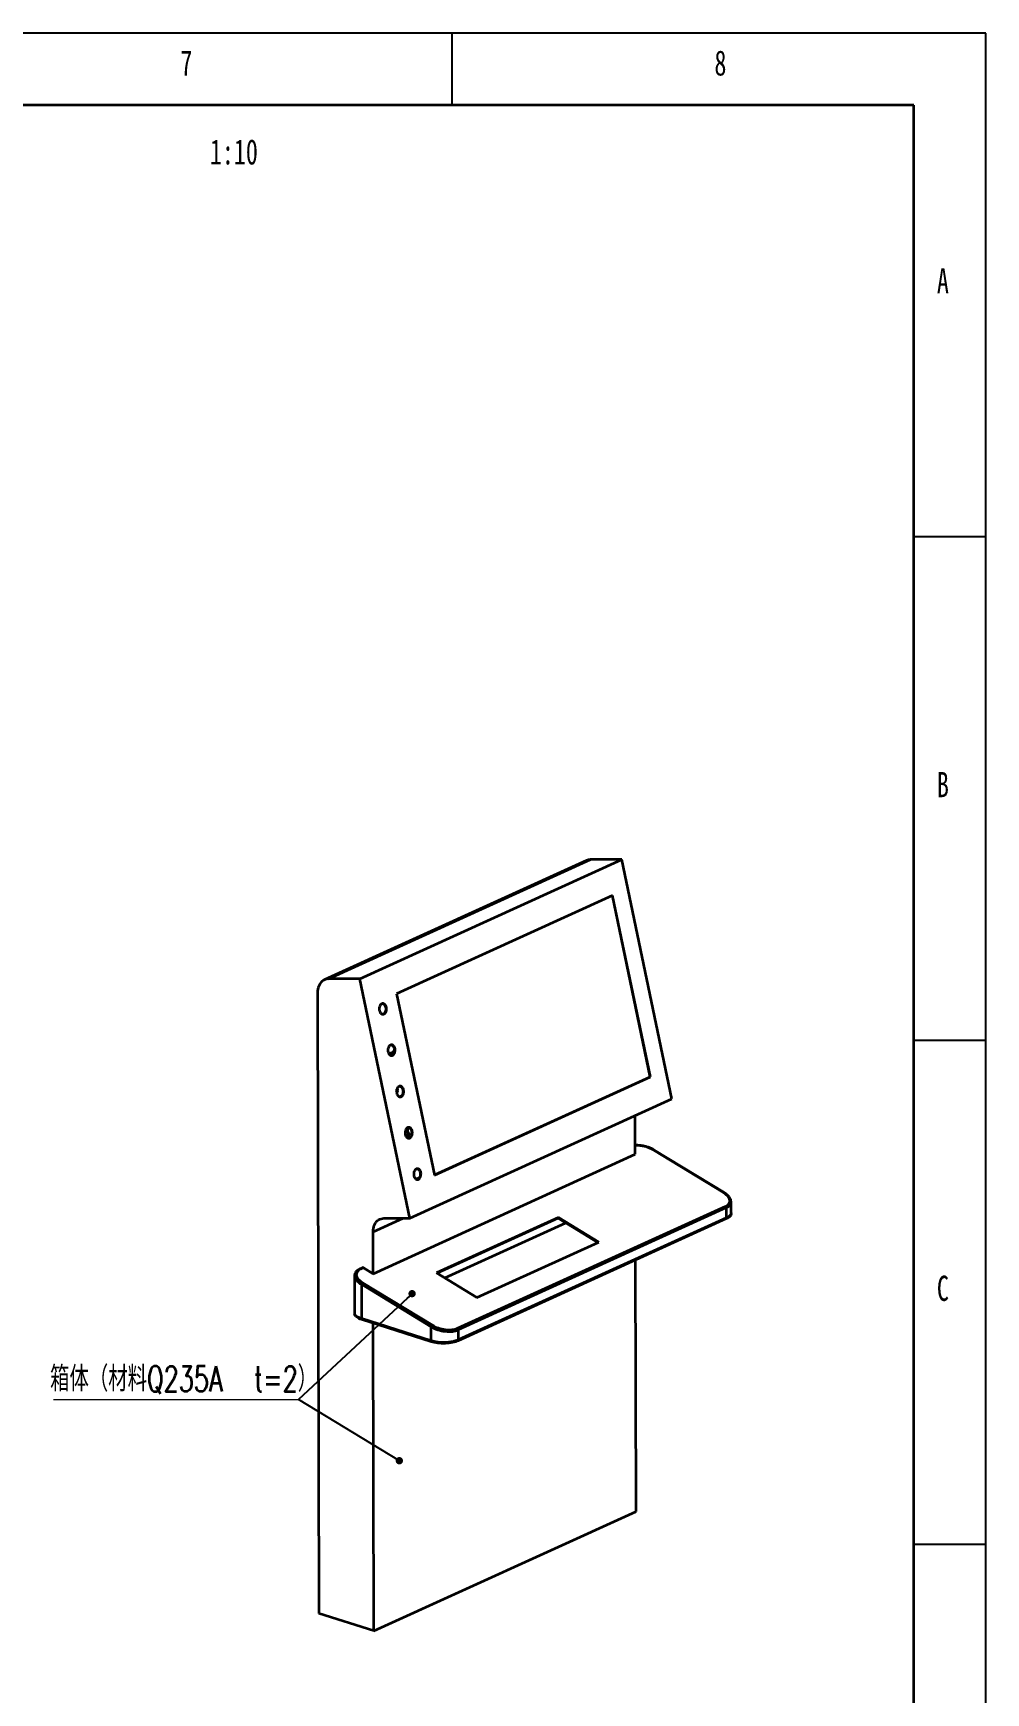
# Model space of a CAD drawing. Header units: millimetres. Extents: x 0 to 594, y 0 to 420.
# Drawn here: x 461.6 to 594, y 189.4 to 420 of the extents above; entities that cross this region are included whole.
import ezdxf

# ---------------------------------------------------------------- set-up
doc = ezdxf.new("R2010")
doc.units = ezdxf.units.MM
doc.layers.add('图框线', color=5, linetype='Continuous', lineweight=35)
doc.layers.add('细线', color=5, linetype='Continuous')
doc.styles.add('SLDTEXTSTYLE3', font='TXT', dxfattribs={"width": 0.7, "bigfont": 'bigfont'})
doc.styles.add('SLDTEXTSTYLE4', font='TXT', dxfattribs={"width": 0.7})
doc.dimstyles.new('SLDDIMSTYLE1', dxfattribs={"dimtxt": 0.18, "dimasz": 1.016, "dimexe": 0, "dimexo": 0.0625, "dimgap": 0, "dimtad": 0, "dimtih": 1, "dimtoh": 1, "dimdec": 0, "dimrnd": 1e-09, "dimzin": 0, "dimdsep": 46, "dimtxsty": 'Standard', "dimblk1": 'DOT', "dimblk2": 'DOT', "dimsah": 1, "dimcen": 0.09, "dimadec": 0, "dimazin": 0, "dimtfac": 1.016, "dimtdec": 0, "dimtofl": 0, "dimtmove": 0, "dimatfit": 3, "dimldrblk": 'DOT', "dimfxl": 0, "dimfrac": 2, "dimtolj": 1, "dimtzin": 0, "dimarcsym": 0})

# ---------------------------------------------------------------- blocks, each defined once
blk = doc.blocks.new('SW_NOTE_0_5')
at = {"color": 0, "linetype": 'Continuous', "lineweight": 0}
blk.add_line((-34.05, 0), (0, 0), dxfattribs=at)
blk.add_line((-34.05, 0), (0, 0), dxfattribs=at)
at = {"color": 0, "linetype": 'Continuous', "lineweight": 0, "insert": (-34.52, 4.6), "char_height": 3.5, "attachment_point": 1, "style": 'SLDTEXTSTYLE3'}
blk.add_mtext('箱体（材料Q235A  t=2）', dxfattribs=at)
blk = doc.blocks.new('_Dot')
at = {"color": 0, "linetype": 'ByBlock', "lineweight": -2}
blk.add_line((-0.5, 0), (-1, 0), dxfattribs=at)
at = {"color": 0, "linetype": 'ByBlock', "const_width": 0.5}
blk.add_lwpolyline([(-0.25, 0, 1), (0.25, 0, 1)], format="xyb", close=True, dxfattribs=at)

msp = doc.modelspace()

# ---------------------------------------------------------------- linework, layer by layer
at = {"color": 7, "linetype": 'Continuous', "lineweight": 18}
for q in [(391.988643, 410), (584, 315.037722)]:
    msp.add_line((584, 410), q, dxfattribs=at)
at = {"color": 7, "linetype": 'Continuous', "lineweight": 35}
for p, q in [((538.478377, 305.03246), (502.024303, 288.44414)), ((502.595604, 288.566783), (539.049678, 305.155103)), ((506.946763, 288.589605), (543.400837, 305.177925)), ((543.400837, 305.177925), (539.049678, 305.155103)), ((550.356023, 271.916318), (543.400837, 305.177925)), ((542.10148, 300.161117), (512.080478, 286.500148)), ((547.34203, 274.98143), (542.078962, 300.15087)), ((547.366665, 274.981559), (542.10148, 300.161117)), ((506.946763, 288.589605), (502.595604, 288.566783)), ((513.901949, 255.327998), (506.946763, 288.589605)), ((501.087171, 286.666914), (501.260076, 200.412912)), ((512.080478, 286.500148), (517.345663, 261.32059)), ((511.59215, 278.392972), (511.163278, 278.197815)), ((511.703389, 278.536136), (511.773238, 278.742839)), ((517.343547, 261.330708), (547.34203, 274.98143)), ((517.345663, 261.32059), (547.366665, 274.981559)), ((547.34203, 274.98143), (547.366665, 274.981559)), ((512.124077, 273.213076), (512.108047, 273.245524)), ((512.226158, 273.180578), (512.124077, 273.213076)), ((512.144786, 273.345297), (512.226158, 273.180578)), ((513.901949, 255.327998), (550.356023, 271.916318)), ((513.605865, 267.90863), (513.508926, 267.621763)), ((513.611007, 267.589265), (513.508926, 267.621763)), ((513.611007, 267.589265), (513.729946, 267.941236)), ((545.270705, 264.201622), (545.259889, 269.597337)), ((513.314741, 267.022573), (513.530246, 266.586329)), ((513.611377, 267.404344), (513.509296, 267.436842)), ((513.724802, 267.000598), (513.509296, 267.436842)), ((513.611377, 267.404344), (513.826883, 266.9681)), ((513.826883, 266.9681), (513.724802, 267.000598)), ((508.816631, 247.613302), (545.270705, 264.201622)), ((557.536289, 258.879355), (547.832962, 264.786146)), ((557.604805, 258.881816), (547.901479, 264.788607)), ((514.767164, 260.773459), (515.271474, 261.002944)), ((514.767164, 260.773459), (515.271474, 261.002944)), ((520.527243, 240.028372), (557.83906, 257.007005)), ((557.956703, 256.789883), (520.644886, 239.811249)), ((557.9595, 255.394556), (557.956703, 256.789883)), ((558.584545, 256.049862), (558.58149, 257.574153)), ((558.584792, 255.92658), (558.584545, 256.049862)), ((508.805013, 253.409307), (513.011213, 255.323326)), ((510.313445, 255.309176), (513.901949, 255.327998)), ((534.570619, 255.431562), (517.630196, 247.722872)), ((534.546967, 255.319312), (517.725598, 247.664797)), ((518.763979, 247.032694), (535.585348, 254.687209)), ((557.9595, 255.394556), (520.647683, 238.415923)), ((557.9595, 255.394556), (520.647683, 238.415923)), ((557.959747, 255.271275), (520.64793, 238.292642)), ((534.546967, 255.319312), (534.570619, 255.431562)), ((540.062195, 251.961979), (534.546967, 255.319312)), ((540.181249, 252.016154), (534.570619, 255.431562)), ((557.959747, 255.271275), (557.9595, 255.394556)), ((508.816631, 247.613302), (508.805013, 253.409307)), ((523.240827, 244.307464), (540.181249, 252.016154)), ((545.370209, 214.563883), (545.300155, 249.510565)), ((506.231339, 247.331804), (506.241731, 242.147845)), ((507.355282, 248.444522), (506.926411, 248.249365)), ((507.473597, 248.430859), (507.044725, 248.235702)), ((508.816631, 247.613302), (507.473597, 248.430859)), ((517.630196, 247.722872), (523.240827, 244.307464)), ((516.886684, 240.229639), (507.183357, 246.13643)), ((507.183357, 246.13643), (507.192906, 241.372564)), ((507.347496, 246.363353), (517.050823, 240.456562)), ((506.241731, 242.147845), (506.241978, 242.024564)), ((516.890581, 238.285256), (507.192906, 241.372564)), ((507.193153, 241.249282), (507.192906, 241.372564)), ((507.192906, 241.372564), (516.890581, 238.285256)), ((516.890828, 238.161974), (507.193153, 241.249282)), ((508.916135, 197.975563), (508.830433, 240.728045)), ((516.890581, 238.285256), (516.886684, 240.229639)), ((516.890828, 238.161974), (516.890581, 238.285256)), ((520.644886, 239.811249), (520.647683, 238.415923)), ((520.64793, 238.292642), (520.647683, 238.415923)), ((508.916135, 197.975563), (545.370209, 214.563883)), ((508.916135, 197.975563), (501.260076, 200.412912))]:
    msp.add_line(p, q, dxfattribs=at)
at = {"color": 7, "linetype": 'Continuous', "lineweight": 35, "flags": 128}
for points in [[(502.595604, 288.566783), (502.400199, 288.552829), (502.212174, 288.513185), (502.033436, 288.448254), (501.865793, 288.358693), (501.710945, 288.245409), (501.570461, 288.10955), (501.445762, 287.952493), (501.338114, 287.775828), (501.248605, 287.581345), (501.178143, 287.371014), (501.127442, 287.146966), (501.097015, 286.911471), (501.087171, 286.666914)], [(510.019431, 285.125953), (509.935691, 285.075226), (509.859462, 285.00308), (509.793194, 284.911834), (509.739017, 284.80442), (509.698673, 284.684291), (509.673458, 284.555308), (509.664183, 284.421617), (509.671146, 284.287514), (509.694122, 284.157309), (509.732374, 284.035189), (509.784672, 283.925077), (509.849335, 283.830513), (509.924285, 283.754535), (510.007112, 283.699587), (510.095156, 283.667434), (510.185585, 283.65911), (510.275494, 283.674881), (510.361992, 283.714242), (510.4423, 283.775927), (510.513836, 283.857954), (510.574302, 283.957685), (510.621753, 284.071916), (510.654665, 284.196976), (510.67198, 284.328844), (510.673141, 284.463282), (510.658111, 284.59597), (510.627373, 284.722642), (510.581915, 284.839228), (510.523199, 284.94198), (510.45311, 285.027595), (510.373902, 285.093322), (510.288122, 285.137049), (510.198524, 285.15737), (510.107991, 285.153631), (510.019431, 285.125953)], [(510.116204, 285.154971), (510.145083, 285.149677), (510.233127, 285.117524), (510.315954, 285.062576), (510.390904, 284.986599), (510.455567, 284.892034), (510.507865, 284.781922), (510.546117, 284.659802), (510.569093, 284.529598), (510.576056, 284.395495), (510.566781, 284.261803), (510.541566, 284.13282), (510.501222, 284.012691), (510.447045, 283.905278), (510.380777, 283.814031), (510.304548, 283.741885), (510.220808, 283.691158)], [(510.220808, 283.691158), (510.132248, 283.66348), (510.124034, 283.662141)], [(511.219093, 279.388839), (511.135353, 279.338112), (511.059124, 279.265966), (510.992856, 279.174719), (510.93868, 279.067305), (510.898335, 278.947177), (510.873121, 278.818194), (510.863845, 278.684502), (510.870808, 278.550399), (510.893784, 278.420195), (510.932036, 278.298074), (510.984334, 278.187962), (511.048997, 278.093398), (511.123947, 278.017421), (511.206775, 277.962473), (511.294818, 277.93032), (511.385247, 277.921995), (511.475156, 277.937767), (511.561654, 277.977128), (511.641962, 278.038813), (511.713499, 278.120839), (511.773964, 278.220571), (511.821416, 278.334802), (511.854327, 278.459861), (511.871642, 278.591729), (511.872803, 278.726168), (511.857773, 278.858856), (511.827035, 278.985528), (511.781578, 279.102114), (511.722861, 279.204865), (511.652772, 279.290481), (511.573565, 279.356208), (511.487784, 279.399935), (511.398187, 279.420255), (511.307653, 279.416517), (511.219093, 279.388839)], [(511.315867, 279.417856), (511.344746, 279.412563), (511.432789, 279.38041), (511.515617, 279.325462), (511.590566, 279.249484), (511.655229, 279.15492), (511.707527, 279.044808), (511.745779, 278.922687), (511.768756, 278.792483), (511.775718, 278.65838), (511.766443, 278.524689), (511.741228, 278.395706), (511.700884, 278.275577), (511.646707, 278.168163), (511.58044, 278.076917), (511.504211, 278.004771), (511.42047, 277.954043)], [(511.42047, 277.954043), (511.33191, 277.926366), (511.323697, 277.925026)], [(512.418755, 273.651725), (512.335015, 273.600997), (512.258786, 273.528851), (512.192518, 273.437605), (512.138342, 273.330191), (512.097998, 273.210062), (512.072783, 273.081079), (512.063508, 272.947388), (512.07047, 272.813285), (512.093446, 272.683081), (512.131698, 272.56096), (512.183996, 272.450848), (512.248659, 272.356284), (512.323609, 272.280306), (512.406437, 272.225358), (512.49448, 272.193205), (512.584909, 272.184881), (512.674818, 272.200652), (512.761317, 272.240013), (512.841624, 272.301698), (512.913161, 272.383725), (512.973626, 272.483456), (513.021078, 272.597688), (513.05399, 272.722747), (513.071304, 272.854615), (513.072466, 272.989053), (513.057436, 273.121741), (513.026698, 273.248413), (512.98124, 273.364999), (512.922523, 273.467751), (512.852434, 273.553366), (512.773227, 273.619094), (512.687446, 273.66282), (512.597849, 273.683141), (512.507316, 273.679402), (512.418755, 273.651725)], [(512.515529, 273.680742), (512.544408, 273.675448), (512.632451, 273.643295), (512.715279, 273.588347), (512.790229, 273.51237), (512.854892, 273.417806), (512.90719, 273.307694), (512.945441, 273.185573), (512.968418, 273.055369), (512.97538, 272.921266), (512.966105, 272.787574), (512.94089, 272.658591), (512.900546, 272.538463), (512.84637, 272.431049), (512.780102, 272.339802), (512.703873, 272.267656), (512.620132, 272.216929)], [(512.620132, 272.216929), (512.531572, 272.189251), (512.523359, 272.187912)], [(513.618418, 267.91461), (513.534677, 267.863883), (513.458448, 267.791737), (513.392181, 267.70049), (513.338004, 267.593077), (513.29766, 267.472948), (513.272445, 267.343965), (513.26317, 267.210273), (513.270132, 267.07617), (513.293109, 266.945966), (513.331361, 266.823846), (513.383658, 266.713734), (513.448322, 266.619169), (513.523271, 266.543192), (513.606099, 266.488244), (513.694142, 266.456091), (513.784572, 266.447766), (513.87448, 266.463538), (513.960979, 266.502899), (514.041287, 266.564584), (514.112823, 266.64661), (514.173289, 266.746342), (514.22074, 266.860573), (514.253652, 266.985633), (514.270967, 267.117501), (514.272128, 267.251939), (514.257098, 267.384627), (514.22636, 267.511299), (514.180902, 267.627885), (514.122185, 267.730637), (514.052097, 267.816252), (513.972889, 267.881979), (513.887108, 267.925706), (513.797511, 267.946026), (513.706978, 267.942288), (513.618418, 267.91461)], [(513.715191, 267.943627), (513.74407, 267.938334), (513.832113, 267.906181), (513.914941, 267.851233), (513.989891, 267.775255), (514.054554, 267.680691), (514.106852, 267.570579), (514.145104, 267.448459), (514.16808, 267.318254), (514.175043, 267.184151), (514.165767, 267.05046), (514.140552, 266.921477), (514.100208, 266.801348), (514.046032, 266.693934), (513.979764, 266.602688), (513.903535, 266.530542), (513.819795, 266.479815)], [(513.530246, 266.586329), (513.564144, 266.541749), (513.609241, 266.520218), (513.661125, 266.523843), (513.714715, 266.55227), (513.764767, 266.602717), (513.806381, 266.670244), (513.835483, 266.748242), (513.849225, 266.829077), (513.846262, 266.904834), (513.826883, 266.9681)], [(513.819795, 266.479815), (513.731235, 266.452137), (513.723021, 266.450797)], [(514.81808, 262.177496), (514.73434, 262.126769), (514.658111, 262.054622), (514.591843, 261.963376), (514.537666, 261.855962), (514.497322, 261.735833), (514.472107, 261.60685), (514.462832, 261.473159), (514.469795, 261.339056), (514.492771, 261.208852), (514.531023, 261.086731), (514.583321, 260.976619), (514.647984, 260.882055), (514.722934, 260.806078), (514.805761, 260.75113), (514.893805, 260.718976), (514.984234, 260.710652), (515.074143, 260.726424), (515.160641, 260.765785), (515.240949, 260.827469), (515.312485, 260.909496), (515.372951, 261.009228), (515.420402, 261.123459), (515.453314, 261.248518), (515.470629, 261.380386), (515.47179, 261.514825), (515.45676, 261.647512), (515.426022, 261.774185), (515.380564, 261.89077), (515.321847, 261.993522), (515.251759, 262.079138), (515.172551, 262.144865), (515.08677, 262.188591), (514.997173, 262.208912), (514.90664, 262.205173), (514.81808, 262.177496)], [(514.914853, 262.206513), (514.943732, 262.201219), (515.031776, 262.169066), (515.114603, 262.114118), (515.189553, 262.038141), (515.254216, 261.943577), (515.306514, 261.833465), (515.344766, 261.711344), (515.367742, 261.58114), (515.374705, 261.447037), (515.36543, 261.313346), (515.340215, 261.184363), (515.299871, 261.064234), (515.245694, 260.95682), (515.179426, 260.865574), (515.103197, 260.793427), (515.019457, 260.7427)], [(515.019457, 260.7427), (514.930897, 260.715023), (514.922683, 260.713683)], [(558.584545, 256.049862), (558.584367, 256.037315), (558.568498, 255.937787), (558.527103, 255.839288), (558.460579, 255.742765), (558.369568, 255.649147), (558.254945, 255.559338), (558.117816, 255.474201), (557.9595, 255.394556)], [(558.584545, 256.049862), (558.584367, 256.037315), (558.568498, 255.937787), (558.527103, 255.839288), (558.460579, 255.742765), (558.369568, 255.649147), (558.254945, 255.559338), (558.117816, 255.474201), (557.9595, 255.394556)], [(508.805013, 253.409307), (508.814857, 253.653864), (508.845284, 253.889359), (508.895985, 254.113407), (508.966447, 254.323738), (509.055955, 254.518221), (509.163604, 254.694886), (509.288302, 254.851943), (509.428787, 254.987802), (509.583635, 255.101086), (509.751277, 255.190647), (509.930016, 255.255578), (510.11804, 255.295222), (510.313445, 255.309176)], [(558.584792, 255.92658), (558.584614, 255.914034), (558.568746, 255.814506), (558.52735, 255.716007), (558.460826, 255.619483), (558.369815, 255.525866), (558.255193, 255.436057), (558.118063, 255.35092), (557.959747, 255.271275)], [(507.192906, 241.372564), (507.001054, 241.44003), (506.827569, 241.514364), (506.674125, 241.59485), (506.542197, 241.680714), (506.433058, 241.771128), (506.347757, 241.865221), (506.287116, 241.962088), (506.25172, 242.060795), (506.241731, 242.147845)], [(507.192906, 241.372564), (507.001054, 241.44003), (506.827569, 241.514364), (506.674125, 241.59485), (506.542197, 241.680714), (506.433058, 241.771128), (506.347757, 241.865221), (506.287116, 241.962088), (506.25172, 242.060795), (506.241731, 242.147845)], [(507.193153, 241.249282), (507.001301, 241.316749), (506.827817, 241.391083), (506.674372, 241.471569), (506.542445, 241.557433), (506.433305, 241.647847), (506.348004, 241.74194), (506.287363, 241.838807), (506.251967, 241.937514), (506.241978, 242.024564)], [(520.647683, 238.415923), (520.469705, 238.342538), (520.273779, 238.276119), (520.061792, 238.217306), (519.835786, 238.166665), (519.597937, 238.124684), (519.350536, 238.091768), (519.095965, 238.068232), (518.836676, 238.054305), (518.575166, 238.05012), (518.313954, 238.055717), (518.055555, 238.071042), (517.802457, 238.095948), (517.557099, 238.130196), (517.321843, 238.173454), (517.098955, 238.225307), (516.890581, 238.285256)], [(520.647683, 238.415923), (520.469705, 238.342538), (520.273779, 238.276119), (520.061792, 238.217306), (519.835786, 238.166665), (519.597937, 238.124684), (519.350536, 238.091768), (519.095965, 238.068232), (518.836676, 238.054305), (518.575166, 238.05012), (518.313954, 238.055717), (518.055555, 238.071042), (517.802457, 238.095948), (517.557099, 238.130196), (517.321843, 238.173454), (517.098955, 238.225307), (516.890581, 238.285256)], [(520.64793, 238.292642), (520.469952, 238.219257), (520.274026, 238.152838), (520.06204, 238.094025), (519.836033, 238.043384), (519.598184, 238.001403), (519.350783, 237.968487), (519.096212, 237.944951), (518.836923, 237.931024), (518.575413, 237.926839), (518.314201, 237.932436), (518.055802, 237.947761), (517.802705, 237.972667), (517.557346, 238.006915), (517.322091, 238.050173), (517.099202, 238.102026), (516.890828, 238.161974)]]:
    msp.add_lwpolyline(points, dxfattribs=at)
at = {"color": 7, "linetype": 'Continuous', "lineweight": 35}
for centre, radius, start, end in [((539.047597, 303.772856), 1.382249, 89.91373582, 114.31836303), ((511.296885, 277.951128), 0.280545, 118.44009579, 150.55182306), ((511.47277, 278.600529), 0.239439, 299.9060833, 344.39934486), ((511.766465, 273.086056), 0.3795, 322.27607852, 19.5544679), ((511.888389, 273.05077), 0.361853, 302.08018745, 21.02226521), ((513.745217, 267.529776), 0.253565, 158.72919747, 201.5005124), ((513.847298, 267.497278), 0.253565, 158.72919747, 201.5005124), ((513.232253, 266.985883), 0.09028, 23.97927248, 64.46530678), ((513.405528, 266.867794), 0.345793, 294.94638641, 22.58516582), ((547.86942, 264.726141), 0.070212, 62.83198477, 121.28177206), ((557.572745, 258.819356), 0.070206, 62.81635479, 121.28336869), ((557.693232, 256.787559), 0.263481, 0.50521003, 56.3948768), ((506.972961, 248.133368), 0.12499, 54.95904846, 111.86233964), ((507.401833, 248.328526), 0.124988, 54.95884203, 111.86625627), ((507.521222, 246.064867), 0.345361, 120.20043263, 168.04099701), ((517.224549, 240.158076), 0.345361, 120.20043263, 168.04099701), ((520.381415, 239.808926), 0.263481, 0.50521003, 56.3948768)]:
    msp.add_arc(centre, radius, start, end, dxfattribs=at)
for centre, major_axis, ratio, start_param, end_param in [((546.246138, 264.064066), (2.451152, -0.562325), 0.5043540784, 0.9874645841, 2.0934700895), ((555.949465, 258.157275), (2.451152, -0.562325), 0.5043540784, 5.6998535645, 7.2706498913), ((555.913986, 257.988899), (2.653178, -0.555606), 0.496934008, 5.6883296572, 6.3834332012), ((555.913986, 257.988899), (2.653178, -0.555606), 0.496934008, 0.1002478941, 0.1047195321), ((508.898843, 246.917057), (2.653178, -0.555606), 0.496934008, 3.2418405477, 3.2463121857), ((508.898843, 246.917057), (2.653178, -0.555606), 0.496934008, 3.2463121857, 4.1175333304), ((508.934321, 247.085432), (2.451152, -0.562325), 0.5043540784, 2.5582609109, 4.1290572377), ((518.602169, 241.010266), (2.653178, -0.555606), 0.496934008, 4.1175333304, 5.6883296572), ((518.637648, 241.178642), (2.451152, -0.562325), 0.5043540784, 4.1290572377, 5.6998535645)]:
    msp.add_ellipse(centre, major_axis=major_axis, ratio=ratio, start_param=start_param, end_param=end_param, dxfattribs=at)
for points, knots in [([(547.901479, 264.788607), (547.868724, 264.808122), (547.77389, 264.864624), (547.607363, 264.952434), (547.399636, 265.048748), (547.182821, 265.135984), (546.95888, 265.213674), (546.729502, 265.281273), (546.496479, 265.338328), (546.261575, 265.384469), (546.026611, 265.419297), (545.793157, 265.442849), (545.563558, 265.453861), (545.38792, 265.455675), (545.291806, 265.449775), (545.268206, 265.448327)], [0, 0, 0, 0, 0.0452166576, 0.1309152472, 0.2163679744, 0.3015352678, 0.3864065527, 0.4709782398, 0.5552537425, 0.6392444494, 0.7229709897, 0.8064644219, 0.8897670875, 0.9729328635, 1, 1, 1, 1]), ([(558.579056, 257.566989), (558.579787, 257.583968), (558.582447, 257.645774), (558.565569, 257.754224), (558.529058, 257.8912), (558.470763, 258.029026), (558.392326, 258.166892), (558.293451, 258.303771), (558.17493, 258.438328), (558.037915, 258.569243), (557.883605, 258.695141), (557.737505, 258.799075), (557.64071, 258.859428), (557.604805, 258.881816)], [0, 0, 0, 0, 0.0352787319, 0.1284146457, 0.2232748203, 0.3204797706, 0.4201513888, 0.5219413259, 0.6252289009, 0.729373836, 0.8338776729, 0.9383795242, 1, 1, 1, 1]), ([(506.926411, 248.249365), (506.898412, 248.236104), (506.817459, 248.197761), (506.695375, 248.125356), (506.567023, 248.028742), (506.457868, 247.921579), (506.369276, 247.805554), (506.301882, 247.682438), (506.257041, 247.554015), (506.233702, 247.438884), (506.233753, 247.366559), (506.233772, 247.338968)], [0, 0, 0, 0, 0.0675518476, 0.1953083114, 0.3226236111, 0.4484396887, 0.5719234158, 0.6926684794, 0.8109937144, 0.9278946952, 1, 1, 1, 1])]:
    msp.add_open_spline(points, degree=3, knots=knots, dxfattribs=at)
at = {"layer": '图框线'}
for p, q in [((584, 410), (25, 410)), ((584, 10), (584, 410))]:
    msp.add_line(p, q, dxfattribs=at)
at = {"layer": '细线'}
for p, q in [((594, 420), (0, 420)), ((519.75, 420), (519.75, 410)), ((594, 0), (594, 420)), ((594, 350), (584, 350)), ((594, 280), (584, 280)), ((594, 280), (584, 280)), ((594, 210), (584, 210)), ((594, 210), (584, 210)), ((594, 210), (584, 210))]:
    msp.add_line(p, q, dxfattribs=at)

# ---------------------------------------------------------------- block references
at = {"color": 7, "linetype": 'Continuous', "lineweight": 0}
msp.add_blockref('SW_NOTE_0_5', (498.426688, 230.154587), dxfattribs=at)

# ---------------------------------------------------------------- texts
at = {"color": 7, "linetype": 'Continuous', "lineweight": 0, "insert": (486.124379, 405.256281), "char_height": 3.5, "attachment_point": 1, "style": 'SLDTEXTSTYLE4'}
msp.add_mtext('1:10', dxfattribs=at)
at = {"layer": '细线', "char_height": 3.5, "attachment_point": 1, "style": 'SLDTEXTSTYLE4'}
for s, insert in [('7', (482.018685, 417.611261)), ('8', (556.268685, 417.611261)), ('A', (587.196828, 387.333881)), ('B', (587.196828, 317.333881)), ('C', (587.196828, 247.333881))]:
    msp.add_mtext(s, dxfattribs=dict(at, insert=insert))

# ---------------------------------------------------------------- leaders
at = {"color": 7, "linetype": 'Continuous', "lineweight": 0}
for points in [[(514.235458, 244.838295), (498.426688, 230.154587)], [(512.459888, 221.625012), (498.426688, 230.154587)]]:
    msp.add_leader(points, dimstyle='SLDDIMSTYLE1', dxfattribs=at)

doc.saveas('drawing.dxf')
